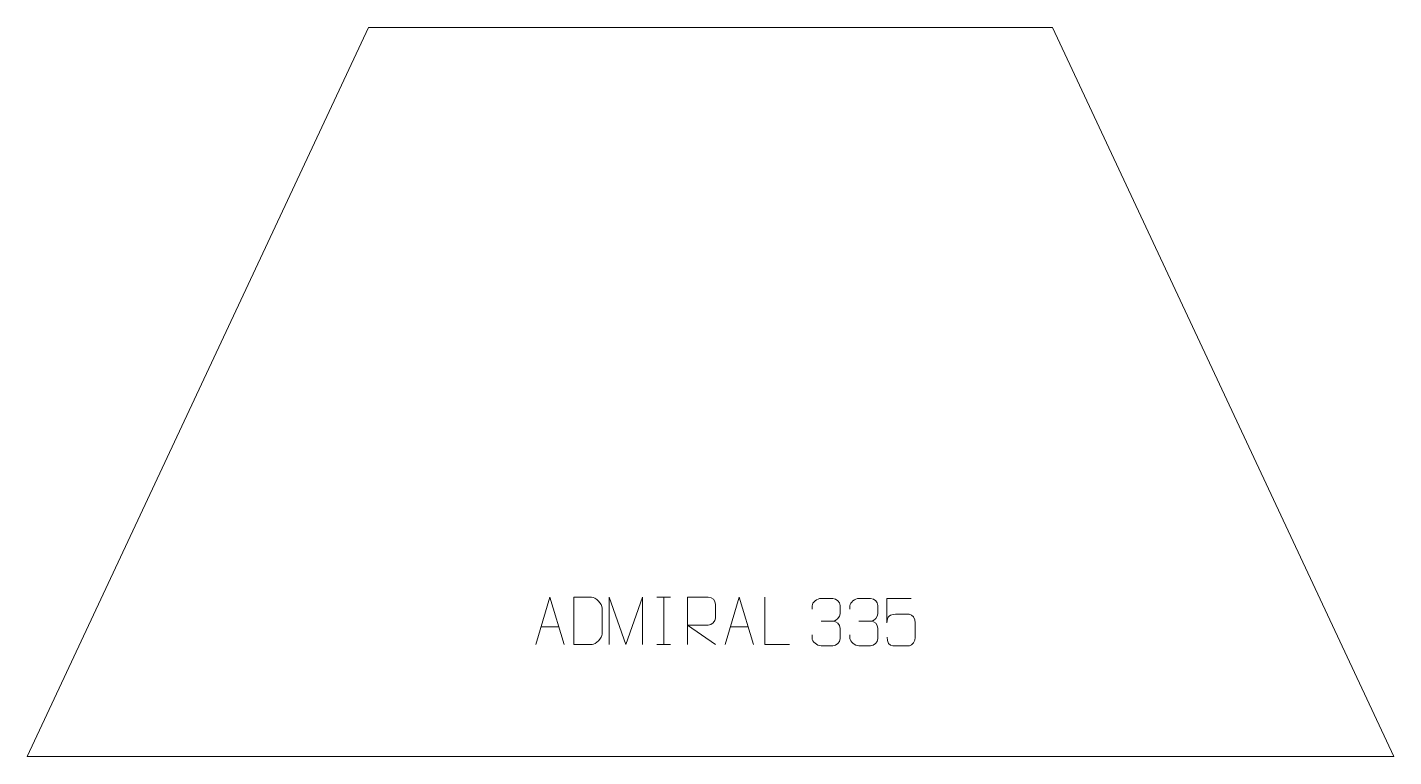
# Model space of a CAD drawing. Header units: millimetres. Extents: x -361 to 361, y 810 to 1195.
import ezdxf

# ---------------------------------------------------------------- set-up
doc = ezdxf.new("R2010")
doc.units = ezdxf.units.MM
doc.header["$MEASUREMENT"] = 0
doc.layers.add('layer 1', color=7, linetype='Continuous')

msp = doc.modelspace()

# ---------------------------------------------------------------- linework, layer by layer
at = {"layer": 'layer 1', "color": 242, "lineweight": 9}
msp.add_open_spline([(-180.7603, 1194.9993), (-180.7603, 1194.9993), (180.7594, 1194.9993), (180.7594, 1194.9993), (180.7594, 1194.9993), (180.7594, 1194.9993), (360.9401, 809.9997), (360.9401, 809.9997), (360.9401, 809.9997), (360.9401, 809.9997), (-360.9397, 809.9997), (-360.9397, 809.9997), (-360.9397, 809.9997), (-360.9397, 809.9997), (-180.7603, 1194.9993), (-180.7603, 1194.9993)], degree=3, knots=[0, 0, 0, 0, 0.2, 0.2, 0.2, 0.2, 0.4, 0.4, 0.4, 0.4, 0.6, 0.6, 0.6, 0.6, 1, 1, 1, 1], dxfattribs=at)
at = {"layer": 'layer 1', "color": 250, "lineweight": 9}
for points, knots in [([(-92.2086, 869.2592), (-92.2086, 869.2592), (-84.8376, 894.2127), (-84.8376, 894.2127), (-84.8376, 894.2127), (-84.8376, 894.2127), (-77.2677, 869.2592), (-77.2677, 869.2592)], [0, 0, 0, 0, 0.33333333, 0.33333333, 0.33333333, 0.33333333, 1, 1, 1, 1]), ([(-72.1304, 869.2873), (-69.7986, 869.2877), (-64.8484, 869.2637), (-62.5169, 869.2634), (-62.5169, 869.2634), (-60.5919, 869.158), (-57.2733, 872.6996), (-57.2845, 874.7169), (-57.2845, 874.7169), (-57.2849, 880.487), (-57.2849, 882.6567), (-57.2845, 888.426), (-57.2845, 888.426), (-57.2888, 890.5641), (-60.6633, 894.2242), (-62.8157, 894.2107), (-62.8157, 894.2107), (-65.1414, 894.2107), (-69.8657, 894.2107), (-72.1918, 894.2107), (-72.1918, 894.2107), (-72.1914, 888.4638), (-72.1301, 875.0346), (-72.1304, 869.2873)], [0, 0, 0, 0, 0.14285714, 0.14285714, 0.14285714, 0.14285714, 0.28571429, 0.28571429, 0.28571429, 0.28571429, 0.42857143, 0.42857143, 0.42857143, 0.42857143, 0.57142857, 0.57142857, 0.57142857, 0.57142857, 0.71428571, 0.71428571, 0.71428571, 0.71428571, 1, 1, 1, 1]), ([(-53.5806, 869.257), (-53.5806, 869.257), (-53.5806, 894.2149), (-53.5806, 894.2149), (-53.5806, 894.2149), (-53.5806, 894.2149), (-44.6555, 869.257), (-44.6555, 869.257), (-44.6555, 869.257), (-44.6555, 869.257), (-35.8956, 894.2144), (-35.8956, 894.2144), (-35.8956, 894.2144), (-35.8956, 894.2144), (-35.8956, 869.257), (-35.8956, 869.257)], [0, 0, 0, 0, 0.2, 0.2, 0.2, 0.2, 0.4, 0.4, 0.4, 0.4, 0.6, 0.6, 0.6, 0.6, 1, 1, 1, 1]), ([(-12.0701, 869.2592), (-12.0701, 869.2592), (-12.0701, 894.2127), (-12.0701, 894.2127), (-12.0701, 894.2127), (-8.4753, 894.2127), (-4.8798, 894.2127), (-1.2846, 894.2127), (-1.2846, 894.2127), (1.0407, 894.175), (2.598, 892.685), (2.5939, 890.3186), (2.5939, 890.3186), (2.5935, 888.2831), (2.5935, 885.2237), (2.5939, 883.1877), (2.5939, 883.1877), (2.5874, 881.3122), (0.7751, 879.3704), (-1.2344, 879.3513), (-1.2344, 879.3513), (-1.2344, 879.3513), (-12.0701, 879.3513), (-12.0701, 879.3513), (-12.0701, 879.3513), (-12.0701, 879.3513), (2.5846, 869.2592), (2.5846, 869.2592)], [0, 0, 0, 0, 0.125, 0.125, 0.125, 0.125, 0.25, 0.25, 0.25, 0.25, 0.375, 0.375, 0.375, 0.375, 0.5, 0.5, 0.5, 0.5, 0.625, 0.625, 0.625, 0.625, 0.75, 0.75, 0.75, 0.75, 1, 1, 1, 1]), ([(7.7914, 869.2592), (7.7914, 869.2592), (15.1624, 894.2127), (15.1624, 894.2127), (15.1624, 894.2127), (15.1624, 894.2127), (22.7323, 869.2592), (22.7323, 869.2592)], [0, 0, 0, 0, 0.33333333, 0.33333333, 0.33333333, 0.33333333, 1, 1, 1, 1]), ([(41.7364, 869.2591), (41.7364, 869.2591), (28.7873, 869.2591), (28.7873, 869.2591), (28.7873, 869.2591), (28.7873, 869.2591), (28.7873, 894.2127), (28.7873, 894.2127)], [0, 0, 0, 0, 0.33333333, 0.33333333, 0.33333333, 0.33333333, 1, 1, 1, 1]), ([(53.7003, 887.794), (53.7003, 887.794), (53.7003, 889.6512), (53.7003, 889.6512), (53.7003, 889.6512), (53.686, 891.3931), (56.3505, 893.5112), (58.4096, 893.4885), (58.4096, 893.4885), (60.4737, 893.4885), (62.5377, 893.4885), (64.6014, 893.4885), (64.6014, 893.4885), (66.7959, 893.4973), (68.3942, 891.6505), (68.4386, 889.7384), (68.4386, 889.7384), (68.4382, 888.3033), (68.4382, 886.8682), (68.4386, 885.4327), (68.4386, 885.4327), (68.39, 883.7792), (66.7874, 881.5492), (64.5891, 881.5592), (64.5891, 881.5592), (66.7928, 881.548), (68.4008, 879.7448), (68.4548, 877.6853), (68.4548, 877.6853), (68.4544, 875.9006), (68.4544, 874.1159), (68.4548, 872.3308), (68.4548, 872.3308), (68.4649, 870.2694), (66.41, 868.5063), (64.5891, 868.5144), (64.5891, 868.5144), (62.5238, 868.5147), (60.4586, 868.5147), (58.393, 868.5144), (58.393, 868.5144), (56.2244, 868.5259), (53.6934, 870.9261), (53.6748, 872.3879), (53.6748, 872.3879), (53.6748, 872.3879), (53.6748, 874.2965), (53.6748, 874.2965)], [0, 0, 0, 0, 0.07692308, 0.07692308, 0.07692308, 0.07692308, 0.15384615, 0.15384615, 0.15384615, 0.15384615, 0.23076923, 0.23076923, 0.23076923, 0.23076923, 0.30769231, 0.30769231, 0.30769231, 0.30769231, 0.38461538, 0.38461538, 0.38461538, 0.38461538, 0.46153846, 0.46153846, 0.46153846, 0.46153846, 0.53846154, 0.53846154, 0.53846154, 0.53846154, 0.61538462, 0.61538462, 0.61538462, 0.61538462, 0.69230769, 0.69230769, 0.69230769, 0.69230769, 0.76923077, 0.76923077, 0.76923077, 0.76923077, 0.84615385, 0.84615385, 0.84615385, 0.84615385, 1, 1, 1, 1]), ([(73.7003, 887.794), (73.7003, 887.794), (73.7003, 889.6512), (73.7003, 889.6512), (73.7003, 889.6512), (73.686, 891.3931), (76.3505, 893.5112), (78.4096, 893.4885), (78.4096, 893.4885), (80.4737, 893.4885), (82.5377, 893.4885), (84.6014, 893.4885), (84.6014, 893.4885), (86.7959, 893.4973), (88.3942, 891.6505), (88.4386, 889.7384), (88.4386, 889.7384), (88.4382, 888.3033), (88.4382, 886.8682), (88.4386, 885.4327), (88.4386, 885.4327), (88.39, 883.7792), (86.7874, 881.5492), (84.5891, 881.5592), (84.5891, 881.5592), (86.7928, 881.548), (88.4008, 879.7448), (88.4548, 877.6853), (88.4548, 877.6853), (88.4544, 875.9006), (88.4544, 874.1159), (88.4548, 872.3308), (88.4548, 872.3308), (88.4649, 870.2694), (86.41, 868.5063), (84.5891, 868.5144), (84.5891, 868.5144), (82.5238, 868.5147), (80.4586, 868.5147), (78.393, 868.5144), (78.393, 868.5144), (76.2244, 868.5259), (73.6934, 870.9261), (73.6748, 872.3879), (73.6748, 872.3879), (73.6748, 872.3879), (73.6748, 874.2965), (73.6748, 874.2965)], [0, 0, 0, 0, 0.07692308, 0.07692308, 0.07692308, 0.07692308, 0.15384615, 0.15384615, 0.15384615, 0.15384615, 0.23076923, 0.23076923, 0.23076923, 0.23076923, 0.30769231, 0.30769231, 0.30769231, 0.30769231, 0.38461538, 0.38461538, 0.38461538, 0.38461538, 0.46153846, 0.46153846, 0.46153846, 0.46153846, 0.53846154, 0.53846154, 0.53846154, 0.53846154, 0.61538462, 0.61538462, 0.61538462, 0.61538462, 0.69230769, 0.69230769, 0.69230769, 0.69230769, 0.76923077, 0.76923077, 0.76923077, 0.76923077, 0.84615385, 0.84615385, 0.84615385, 0.84615385, 1, 1, 1, 1]), ([(106.0869, 893.4204), (106.0869, 893.4204), (93.2352, 893.4204), (93.2352, 893.4204), (93.2352, 893.4204), (93.2355, 889.1898), (93.2355, 884.9589), (93.2352, 880.7277), (93.2352, 880.7277), (93.2349, 884.0378), (94.8659, 885.1096), (97.6779, 885.1701), (97.6779, 885.1701), (100.1175, 885.1704), (102.557, 885.1704), (104.9962, 885.1701), (104.9962, 885.1701), (106.646, 885.1769), (108.1209, 882.7964), (108.1494, 880.7277), (108.1494, 880.7277), (108.1491, 878.1404), (108.1491, 875.5528), (108.1494, 872.9651), (108.1494, 872.9651), (108.1956, 871.0057), (106.6962, 868.5694), (105.0703, 868.5109), (105.0703, 868.5109), (103.1138, 868.5112), (98.2188, 868.5112), (96.2618, 868.5109), (96.2618, 868.5109), (94.4163, 868.5021), (93.3092, 870.4669), (93.2884, 873.018)], [0, 0, 0, 0, 0.1, 0.1, 0.1, 0.1, 0.2, 0.2, 0.2, 0.2, 0.3, 0.3, 0.3, 0.3, 0.4, 0.4, 0.4, 0.4, 0.5, 0.5, 0.5, 0.5, 0.6, 0.6, 0.6, 0.6, 0.7, 0.7, 0.7, 0.7, 0.8, 0.8, 0.8, 0.8, 1, 1, 1, 1])]:
    msp.add_open_spline(points, degree=3, knots=knots, dxfattribs=at)
for points in [[(-28.3222, 894.2127), (-28.3222, 894.2127), (-21.1541, 894.2127), (-21.1541, 894.2127)], [(-24.7382, 894.2127), (-24.7382, 894.2127), (-24.7382, 869.2592), (-24.7382, 869.2592)], [(58.41, 881.5488), (58.41, 881.5488), (64.6064, 881.5488), (64.6064, 881.5488)], [(78.41, 881.5488), (78.41, 881.5488), (84.6064, 881.5488), (84.6064, 881.5488)], [(-89.486, 878.5086), (-89.486, 878.5086), (-79.9903, 878.5086), (-79.9903, 878.5086)], [(10.514, 878.5086), (10.514, 878.5086), (20.0097, 878.5086), (20.0097, 878.5086)], [(-28.3222, 869.2592), (-28.3222, 869.2592), (-21.1541, 869.2592), (-21.1541, 869.2592)]]:
    msp.add_open_spline(points, degree=3, dxfattribs=at)

doc.saveas('drawing.dxf')
